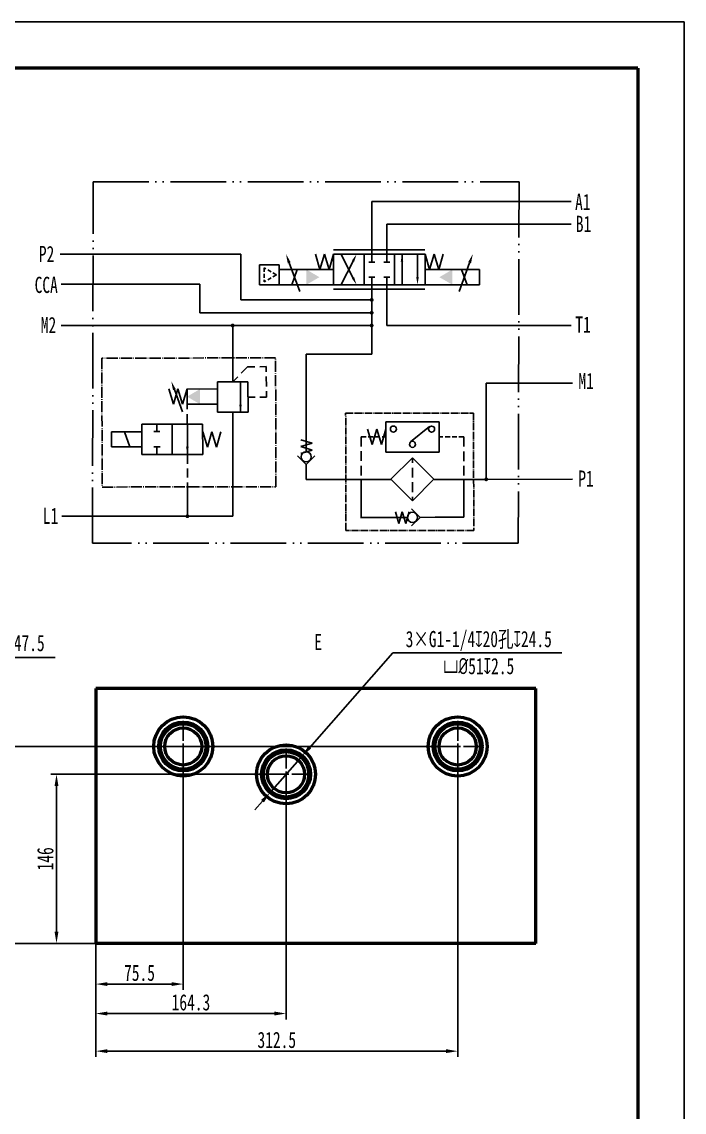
# Model space of a CAD drawing. Header units: millimetres. Extents: x 1810 to 2404, y 10 to 430.
# Drawn here: x 2260.7 to 2403.7, y 194.6 to 430 of the extents above; entities that cross this region are included whole.
import ezdxf

# ---------------------------------------------------------------- set-up
doc = ezdxf.new("R2010")
doc.units = ezdxf.units.MM
doc.header["$PDSIZE"] = -1
for name, pattern in [('ACAD_ISO04W100', [30, 24, -3, 0, -3]), ('ACAD_ISO05W100', [33, 24, -3, 0, -3, 0, -3]), ('CENTER', [10.16, 6.35, -1.27, 1.27, -1.27]), ('HIDDEN', [1.905, 1.27, -0.635])]:
    doc.linetypes.add(name, pattern=pattern)
for name, color, linetype in [('11', 1, 'Continuous'), ('12', 2, 'Continuous'), ('16', 6, 'Continuous'), ('2细线层', 4, 'Continuous'), ('中心线', 1, 'CENTER'), ('剖面线', 6, 'Continuous')]:
    doc.layers.add(name, color=color, linetype=linetype)
doc.layers.add('1轮廓实线层', color=7, linetype='Continuous', lineweight=50)
doc.styles.add('GB 3.5', font='simfang.ttf', dxfattribs={"width": 0.7, "height": 3.5})
doc.dimstyles.new('国标1：4', dxfattribs={"dimtxt": 3.5, "dimasz": 2.5, "dimexe": 1.25, "dimexo": 0, "dimtad": 1, "dimlfac": 4, "dimdsep": 46, "dimtxsty": 'GB 3.5', "dimcen": 2.5, "dimclrd": 3, "dimclre": 3, "dimclrt": 3, "dimadec": 0, "dimazin": 0, "dimtfac": 1, "dimtmove": 0, "dimatfit": 3, "dimfxl": 1, "dimlwd": 25, "dimlwe": 25, "dimarcsym": 0})
doc.dimstyles.new('国标1：4$3', dxfattribs={"dimtxt": 3.5, "dimasz": 2.5, "dimexe": 1.25, "dimexo": 0, "dimtad": 1, "dimtih": 1, "dimtoh": 1, "dimlfac": 4, "dimdsep": 46, "dimtxsty": 'GB 3.5', "dimcen": 2.5, "dimclrd": 3, "dimclre": 3, "dimclrt": 3, "dimadec": 0, "dimazin": 0, "dimtfac": 1, "dimtmove": 0, "dimatfit": 3, "dimfxl": 1, "dimlwd": 25, "dimlwe": 25, "dimarcsym": 0})

# ---------------------------------------------------------------- blocks, each defined once
blk = doc.blocks.new('SW_CENTERMARKSYMBOL_33')
at = {"layer": '中心线', "color": 0}
for p, q in [((0, 1.25), (0, 5.53125)), ((-1.25, 0), (-5.53125, 0)), ((0, 0), (-0.625, 0)), ((0, 0), (0, 0.625)), ((0, 0), (0, -0.625)), ((0, 0), (0.625, 0)), ((1.25, 0), (5.53125, 0)), ((0, -1.25), (0, -5.53125))]:
    blk.add_line(p, q, dxfattribs=at)
blk = doc.blocks.new('SW_CENTERMARKSYMBOL_34')
at = {"layer": '中心线', "color": 0}
for p, q in [((0, 1.25), (0, 5.53125)), ((-1.25, 0), (-5.53125, 0)), ((0, 0), (-0.625, 0)), ((0, 0), (0, 0.625)), ((0, 0), (0, -0.625)), ((0, 0), (0.625, 0)), ((1.25, 0), (5.53125, 0)), ((0, -1.25), (0, -5.53125))]:
    blk.add_line(p, q, dxfattribs=at)
blk = doc.blocks.new('过滤器')
at = {"layer": '11'}
for p, q in [((10.08, 0.04), (17.15, 7.11)), ((17.15, 7.11), (24.22, 0.04)), ((17.15, -7.04), (10.08, 0.04)), ((24.22, 0.04), (17.15, -7.04)), ((10.09, -0.01), (0.09, -0.01)), ((24.24, -0.01), (34.24, -0.01))]:
    blk.add_line(p, q, dxfattribs=at)
at = {"layer": '12'}
for p, q in [((17.15, 7.11), (17.15, 5.44)), ((17.15, 3.85), (17.15, 0.65)), ((17.15, -0.95), (17.15, -4.15)), ((17.15, -5.69), (17.15, -7.03))]:
    blk.add_line(p, q, dxfattribs=at)
blk = doc.blocks.new('单向阀（简易符号）带弹簧')
at = {"layer": '11'}
for p, q in [((1.92, 11.94), (-1.83, 13.07)), ((-1.81, 10.82), (1.92, 11.94)), ((1.92, 9.69), (-1.81, 10.82)), ((-0.03, 9.18), (-0.03, 14.18)), ((-2.88, 7.8), (-0.05, 4.97)), ((-1.83, 8.58), (1.92, 9.69)), ((-0.05, 4.97), (2.78, 7.8)), ((-0.05, 4.98), (-0.05, -0.02))]:
    blk.add_line(p, q, dxfattribs=at)
blk.add_circle((-0.05, 7.44), 1.67, dxfattribs=at)
blk = doc.blocks.new('5236', base_point=(344.92, 42.98))
at = {"layer": '11'}
for p, q in [((342.02, 47.87), (343.5, 42.87)), ((343.5, 42.87), (345, 47.86)), ((345, 47.86), (346.51, 42.87)), ((346.51, 42.87), (348.01, 47.87))]:
    blk.add_line(p, q, dxfattribs=at)
blk = doc.blocks.new('回油过滤器')
at = {"layer": '11'}
for p, q in [((0, -7.14), (0, 0)), ((0, -7.36), (12.47, -7.36)), ((12.47, -7.36), (12.47, -16.78)), ((-18.99, -32.95), (-18.97, -15.46)), ((-18.97, -15.46), (-8.97, -15.48)), ((-8.97, -15.48), (-8.99, -32.97)), ((-12.31, -24.92), (-17.34, -18.62)), ((12.48, -30.98), (12.47, -41.39)), ((-18.99, -32.95), (-8.99, -32.97)), ((12.47, -41.08), (0, -41.07)), ((0, -41.3), (0, -49.85))]:
    blk.add_line(p, q, dxfattribs=at)
for centre in [(-16.52, -17.96), (-11.52, -24.23), (-16.54, -30.48)]:
    blk.add_circle(centre, 1, dxfattribs=at)
at = {"layer": '12', "linetype": 'HIDDEN', "ltscale": 2.5}
for p, q in [((-13.98, -11.21), (-13.98, -9.61)), ((-13.97, -7.37), (0, -7.36)), ((-14, -34.96), (-14.01, -36.56)), ((-14, -32.99), (-14, -34.16)), ((-14.01, -37.21), (-14.01, -38.81)), ((-14.01, -39.47), (-14.01, -41.07)), ((-14.01, -41.05), (0, -41.07))]:
    blk.add_line(p, q, dxfattribs=at)
at = {"layer": '12'}
for p, q in [((-13.97, -8.96), (-13.97, -7.36)), ((-13.98, -13.47), (-13.98, -11.87)), ((-13.98, -15.44), (-13.98, -14.27))]:
    blk.add_line(p, q, dxfattribs=at)
at = {"layer": '12', "linetype": 'ACAD_ISO04W100', "ltscale": 0.1}
blk.add_lwpolyline([(-21.8, -4.13), (16.79, -4.13), (16.79, -46.19), (-21.8, -46.19)], close=True, dxfattribs=at)
at = {"layer": '11', "rotation": 90}
blk.add_blockref('过滤器', (-0.01, -41.39), dxfattribs=at)
at = {"layer": '11', "xscale": -1}
for name, p, rotation in [('单向阀（简易符号）带弹簧', (12.52, -16.8), 180), ('5236', (-11.64, -35.88), 89.93440482208143)]:
    blk.add_blockref(name, p, dxfattribs=dict(at, rotation=rotation))
blk = doc.blocks.new('E型')
at = {"layer": '11'}
for p, q in [((1.5, 7.43), (3.5, 7.43)), ((2.49, 7.43), (2.49, 9.94)), ((6.5, 7.43), (8.5, 7.43)), ((7.49, 7.43), (7.49, 9.94)), ((1.5, 2.54), (3.5, 2.54)), ((2.49, 2.54), (2.49, 0.02)), ((6.5, 2.54), (8.5, 2.54)), ((7.49, 2.54), (7.49, 0.02))]:
    blk.add_line(p, q, dxfattribs=at)
blk = doc.blocks.new('FHYA10', base_point=(659.66, 112.03))
at = {"layer": '11'}
for p, q in [((653.65, 112.02), (655.13, 107.02)), ((655.13, 107.02), (656.64, 112)), ((656.64, 112), (658.14, 107.02)), ((658.14, 107.02), (659.64, 112.02))]:
    blk.add_line(p, q, dxfattribs=at)
blk = doc.blocks.new('先导式比例换向阀')
at = {"layer": '11'}
for p, q in [((0.04, 14.29), (0.04, 19.04)), ((4.77, 14.29), (4.77, 19.04)), ((-11.92, 15.66), (16.63, 15.66)), ((-11.89, 14.26), (-11.89, 4.76)), ((-2.39, 14.26), (-11.89, 14.26)), ((-5.84, 6.93), (-9.55, 14.3)), ((-2.39, 4.76), (-2.39, 14.26)), ((-2.35, 14.26), (7.15, 14.26)), ((16.65, 14.26), (7.15, 14.26)), ((7.15, 14.26), (7.15, 4.76)), ((9.49, 4.81), (9.49, 14.3)), ((14.31, 7.17), (14.31, 14.27)), ((16.65, 4.76), (16.65, 14.26)), ((-28.89, 10.93), (-35.06, 10.93)), ((-35.06, 10.93), (-35.06, 4.76)), ((-28.89, 4.76), (-28.89, 10.93)), ((-25.78, 11.63), (-22.49, 2.6)), ((-5.81, 12.13), (-9.51, 4.78)), ((30.58, 11.63), (27.3, 2.6)), ((-28.89, 9.51), (-20.39, 9.51)), ((-28.89, 4.76), (-28.89, 9.51)), ((-24.96, 4.76), (-23.23, 9.51)), ((-20.39, 9.51), (-11.9, 9.51)), ((25.19, 9.51), (16.71, 9.51)), ((33.69, 9.51), (25.19, 9.51)), ((29.77, 4.76), (28.04, 9.51)), ((33.69, 4.76), (33.69, 9.51)), ((-35.06, 4.76), (-28.89, 4.76)), ((-20.39, 4.76), (-28.89, 4.76)), ((-11.89, 4.76), (-20.39, 4.76)), ((-11.89, 4.76), (-2.39, 4.76)), ((-2.35, 4.76), (7.15, 4.76)), ((0, 4.75), (0, 0)), ((4.77, 4.75), (4.77, 0)), ((7.15, 4.76), (16.65, 4.76)), ((16.69, 4.76), (25.19, 4.76)), ((25.19, 4.76), (33.69, 4.76)), ((-11.92, 3.32), (16.63, 3.32))]:
    blk.add_line(p, q, dxfattribs=at)
at = {"layer": '11', "linetype": 'HIDDEN'}
for p, q in [((-33.6, 10.07), (-33.6, 5.61)), ((-29.73, 7.84), (-33.6, 10.07)), ((-29.73, 7.84), (-33.6, 5.61))]:
    blk.add_line(p, q, dxfattribs=at)
at = {"layer": '12'}
for points in [[(-25.33, 11.79), (-26.23, 11.46), (-26.76, 14.33)], [(-6.17, 12.31), (-5.46, 11.95), (-4.74, 14.27)], [(9.05, 11.91), (9.85, 11.91), (9.45, 14.3)], [(30.13, 11.79), (31.03, 11.46), (31.57, 14.33)], [(-20.39, 4.77), (-16.33, 7.11), (-20.39, 9.5)], [(-5.49, 7.11), (-6.2, 6.75), (-4.77, 4.79)], [(14.71, 7.17), (13.91, 7.17), (14.31, 4.78)], [(25.19, 4.77), (21.14, 7.11), (25.19, 9.5)]]:
    blk.add_solid(points, dxfattribs=at)
at = {"layer": '11', "xscale": 0.95, "yscale": 0.95, "zscale": 0.95}
blk.add_blockref('E型', (-2.37, 4.73), dxfattribs=at)
at = {"layer": '16', "yscale": 0.95, "zscale": 0.95}
for p, xscale in [((-11.87, 14.28), 0.95), ((16.63, 14.28), -0.95)]:
    blk.add_blockref('FHYA10', p, dxfattribs=dict(at, xscale=xscale))
blk = doc.blocks.new('圆点')
at = {"layer": '12', "const_width": 0.625}
blk.add_lwpolyline([(-0.35, 0.06, 1), (0.28, 0.06, 1)], format="xyb", close=True, dxfattribs=at)
blk = doc.blocks.new('*D101')
at = {"color": 3, "linetype": 'Continuous', "lineweight": 25, "transparency": 16777216}
for p, q in [((2295.52, 273.55), (2295.52, 221.01)), ((2276.64, 231.05), (2276.64, 221.01)), ((2293.02, 222.26), (2279.14, 222.26))]:
    blk.add_line(p, q, dxfattribs=at)
at = {"color": 3, "transparency": 16777216}
for points in [[(2279.14, 222.68), (2279.14, 221.85), (2276.64, 222.26)], [(2293.02, 222.68), (2293.02, 221.85), (2295.52, 222.26)]]:
    blk.add_solid(points, dxfattribs=at)
at = {"layer": 'Defpoints', "color": 0, "transparency": 16777216}
for p in [(2295.52, 273.55), (2276.64, 231.05), (2276.64, 222.26)]:
    blk.add_point(p, dxfattribs=at)
at = {"color": 3, "transparency": 16777216, "insert": (2286.08, 224.67), "char_height": 3.5, "attachment_point": 5, "style": 'GB 3.5'}
blk.add_mtext('75.5', dxfattribs=at)
blk = doc.blocks.new('*D102')
at = {"color": 3, "linetype": 'Continuous', "lineweight": 25, "transparency": 16777216}
for p, q in [((2317.72, 267.55), (2317.72, 214.65)), ((2276.64, 231.05), (2276.64, 214.65)), ((2315.22, 215.9), (2279.14, 215.9))]:
    blk.add_line(p, q, dxfattribs=at)
at = {"color": 3, "transparency": 16777216}
for points in [[(2279.14, 216.32), (2279.14, 215.48), (2276.64, 215.9)], [(2315.22, 216.32), (2315.22, 215.48), (2317.72, 215.9)]]:
    blk.add_solid(points, dxfattribs=at)
at = {"layer": 'Defpoints', "color": 0, "transparency": 16777216}
for p in [(2317.72, 267.55), (2276.64, 231.05), (2276.64, 215.9)]:
    blk.add_point(p, dxfattribs=at)
at = {"color": 3, "transparency": 16777216, "insert": (2297.18, 218.3), "char_height": 3.5, "attachment_point": 5, "style": 'GB 3.5'}
blk.add_mtext('164.3', dxfattribs=at)
blk = doc.blocks.new('*D103')
at = {"color": 3, "linetype": 'Continuous', "lineweight": 25, "transparency": 16777216}
for p, q in [((2354.77, 273.55), (2354.77, 206.53)), ((2276.64, 231.05), (2276.64, 206.53)), ((2352.27, 207.78), (2279.14, 207.78))]:
    blk.add_line(p, q, dxfattribs=at)
at = {"color": 3, "transparency": 16777216}
for points in [[(2279.14, 208.2), (2279.14, 207.37), (2276.64, 207.78)], [(2352.27, 208.2), (2352.27, 207.37), (2354.77, 207.78)]]:
    blk.add_solid(points, dxfattribs=at)
at = {"layer": 'Defpoints', "color": 0, "transparency": 16777216}
for p in [(2354.77, 273.55), (2276.64, 231.05), (2276.64, 207.78)]:
    blk.add_point(p, dxfattribs=at)
at = {"color": 3, "transparency": 16777216, "insert": (2315.71, 210.19), "char_height": 3.5, "attachment_point": 5, "style": 'GB 3.5'}
blk.add_mtext('312.5', dxfattribs=at)
blk = doc.blocks.new('*D104')
at = {"color": 3, "linetype": 'Continuous', "lineweight": 25, "transparency": 16777216}
for p, q in [((2317.72, 267.55), (2266.91, 267.55)), ((2268.16, 265.05), (2268.16, 233.55)), ((2276.64, 231.05), (2266.91, 231.05))]:
    blk.add_line(p, q, dxfattribs=at)
at = {"color": 3, "transparency": 16777216}
for points in [[(2267.74, 265.05), (2268.58, 265.05), (2268.16, 267.55)], [(2267.74, 233.55), (2268.58, 233.55), (2268.16, 231.05)]]:
    blk.add_solid(points, dxfattribs=at)
at = {"layer": 'Defpoints', "color": 0, "transparency": 16777216}
for p in [(2317.72, 267.55), (2268.16, 231.05), (2276.64, 231.05)]:
    blk.add_point(p, dxfattribs=at)
at = {"color": 3, "transparency": 16777216, "insert": (2265.76, 249.3), "char_height": 3.5, "attachment_point": 5, "rotation": 90, "style": 'GB 3.5'}
blk.add_mtext('146', dxfattribs=at)
blk = doc.blocks.new('*D105')
at = {"color": 3, "linetype": 'Continuous', "lineweight": 25, "transparency": 16777216}
for p, q in [((2354.77, 273.55), (2257.49, 273.55)), ((2258.74, 271.05), (2258.74, 233.55)), ((2276.64, 231.05), (2257.49, 231.05))]:
    blk.add_line(p, q, dxfattribs=at)
at = {"color": 3, "transparency": 16777216}
for points in [[(2258.33, 271.05), (2259.16, 271.05), (2258.74, 273.55)], [(2258.33, 233.55), (2259.16, 233.55), (2258.74, 231.05)]]:
    blk.add_solid(points, dxfattribs=at)
at = {"layer": 'Defpoints', "color": 0, "transparency": 16777216}
for p in [(2354.77, 273.55), (2258.74, 231.05), (2276.64, 231.05)]:
    blk.add_point(p, dxfattribs=at)
at = {"color": 3, "transparency": 16777216, "insert": (2256.35, 252.3), "char_height": 3.5, "attachment_point": 5, "rotation": 90, "style": 'GB 3.5'}
blk.add_mtext('170', dxfattribs=at)
blk = doc.blocks.new('*D131')
at = {"color": 3, "linetype": 'Continuous', "lineweight": 25, "transparency": 16777216}
for p, q in [((2229.5, 292.77), (2216.62, 271.72)), ((2267.86, 292.77), (2229.5, 292.77)), ((2213.75, 267.02), (2215.32, 269.58)), ((2212.45, 264.89), (2211.15, 262.76))]:
    blk.add_line(p, q, dxfattribs=at)
at = {"color": 3, "transparency": 16777216}
for points in [[(2216.27, 271.93), (2216.98, 271.5), (2215.32, 269.58)], [(2212.09, 265.11), (2212.81, 264.67), (2213.75, 267.02)]]:
    blk.add_solid(points, dxfattribs=at)
at = {"layer": 'Defpoints', "color": 0, "transparency": 16777216}
for p in [(2215.32, 269.58), (2213.75, 267.02)]:
    blk.add_point(p, dxfattribs=at)
at = {"color": 3, "transparency": 16777216, "insert": (2248.99, 295.7), "char_height": 3.5, "attachment_point": 5, "style": 'GB 3.5'}
blk.add_mtext('6×M20X1.5{\\fGDT|b0|i0|c134|p2;x}40孔{\\fGDT|b0|i0|c134|p2;x}47.5', dxfattribs=at)
blk = doc.blocks.new('*D141')
at = {"color": 3, "linetype": 'Continuous', "lineweight": 25, "transparency": 16777216}
for p, q in [((2340.74, 293.8), (2322.82, 273.37)), ((2377.27, 293.8), (2340.74, 293.8)), ((2314.26, 263.62), (2321.17, 271.49)), ((2312.61, 261.74), (2310.96, 259.86))]:
    blk.add_line(p, q, dxfattribs=at)
at = {"color": 3, "transparency": 16777216}
for points in [[(2322.51, 273.65), (2323.13, 273.1), (2321.17, 271.49)], [(2312.3, 262.01), (2312.93, 261.46), (2314.26, 263.62)]]:
    blk.add_solid(points, dxfattribs=at)
at = {"layer": 'Defpoints', "color": 0, "transparency": 16777216}
for p in [(2321.17, 271.49), (2314.26, 263.62)]:
    blk.add_point(p, dxfattribs=at)
at = {"color": 3, "transparency": 16777216, "insert": (2359.31, 293.8), "char_height": 3.5, "attachment_point": 5, "style": 'GB 3.5'}
blk.add_mtext('3×G1-1/4{\\fGDT|b0|i0|c134|p2;x}20孔{\\fGDT|b0|i0|c134|p2;x}24.5\\P{\\Fgdt|c134;v\\fISOCPEUR|b0|i0|c0|p34;%%C\\fSimSun|b0|i0|c134|p2;51\\fGDT|b0|i0|c134|p2;x\\fSimSun|b0|i0|c0|p2;2.5}', dxfattribs=at)

msp = doc.modelspace()

# ---------------------------------------------------------------- linework, layer by layer
for centre, radius in [((2295.5164, 273.5546), 5.2388), ((2354.7676, 273.5546), 5.2387), ((2317.7164, 267.5546), 5.2388)]:
    msp.add_arc(centre, radius, 255, 195)
at = {"layer": '11'}
for p, q in [((2336.2286, 383.1125), (2336.2286, 391.1974)), ((2336.2286, 391.1974), (2379.2274, 391.1974)), ((2339.4998, 383.1125), (2339.4998, 386.2888)), ((2339.4998, 386.2888), (2379.2274, 386.2888)), ((2307.9713, 379.825), (2268.9364, 379.825)), ((2307.9713, 369.9518), (2307.9713, 379.825)), ((2299.1028, 373.3956), (2269.1925, 373.3956)), ((2299.1028, 367.1933), (2299.1028, 373.3956)), ((2336.2026, 369.9518), (2307.9713, 369.9518)), ((2336.2026, 369.9518), (2336.2026, 364.4347)), ((2339.4998, 369.9518), (2339.4998, 364.4347)), ((2336.2026, 367.1933), (2299.1028, 367.1933)), ((2306.2053, 364.4347), (2269.1697, 364.4347)), ((2336.2026, 364.4347), (2306.2053, 364.4347)), ((2306.2053, 364.4347), (2306.2053, 360.8306)), ((2336.2026, 358.2457), (2336.2026, 364.4347)), ((2339.4998, 364.4347), (2379.2274, 364.4679)), ((2306.2053, 360.8306), (2306.2142, 352.272)), ((2293.3951, 347.4713), (2292.4051, 350.7518)), ((2294.3782, 350.7435), (2293.3951, 347.4713)), ((2295.3682, 347.4733), (2294.3782, 350.7435)), ((2296.3383, 350.7559), (2295.3682, 347.4733)), ((2309.4994, 352.2754), (2302.933, 352.2685)), ((2302.933, 352.2685), (2302.9398, 345.7021)), ((2307.8488, 352.3011), (2307.8557, 345.7243)), ((2309.5062, 345.709), (2309.4994, 352.2754)), ((2293.6101, 350.6071), (2295.3677, 345.8118)), ((2296.3403, 350.7264), (2302.8937, 350.7332)), ((2296.3437, 347.4432), (2296.3403, 350.7264)), ((2302.9101, 347.45), (2296.3437, 347.4432)), ((2302.9398, 345.7021), (2309.5062, 345.709)), ((2306.2211, 345.7056), (2306.2419, 325.7493)), ((2280.0199, 341.499), (2286.5863, 341.5059)), ((2280.0233, 338.2158), (2280.0199, 341.499)), ((2284.0043, 338.22), (2282.8059, 341.5019)), ((2299.7083, 343.1649), (2286.5755, 343.1512)), ((2286.5755, 343.1512), (2286.5823, 336.5848)), ((2290.5002, 341.5203), (2289.1869, 341.519)), ((2289.8389, 343.1509), (2289.8406, 341.5196)), ((2293.1468, 336.6158), (2293.1399, 343.1821)), ((2296.4198, 336.5951), (2296.4129, 343.1719)), ((2299.7151, 336.5985), (2299.7083, 343.1649)), ((2300.726, 338.2046), (2299.736, 341.4851)), ((2301.7091, 341.4768), (2300.726, 338.2046)), ((2302.6991, 338.2067), (2301.7091, 341.4768)), ((2303.6692, 341.4892), (2302.6991, 338.2067)), ((2286.5897, 338.2227), (2280.0233, 338.2158)), ((2289.1903, 338.2358), (2290.5036, 338.2371)), ((2289.844, 338.2364), (2289.8458, 336.5845)), ((2286.5823, 336.5848), (2293.1487, 336.5917)), ((2293.1487, 336.5917), (2299.7151, 336.5985)), ((2322.074, 331.1947), (2328.1924, 331.1947)), ((2360.9264, 331.2257), (2379.5505, 331.2433)), ((2296.4249, 328.3976), (2296.4302, 323.2794)), ((2306.2419, 325.7493), (2306.2445, 323.2794)), ((2296.4302, 323.2794), (2269.3021, 323.2794)), ((2306.2445, 323.2794), (2296.4302, 323.2692))]:
    msp.add_line(p, q, dxfattribs=at)
at = {"layer": '11', "linetype": 'ACAD_ISO04W100'}
for p, q in [((2322.0515, 340.506), (2322.0515, 358.2457)), ((2322.0515, 358.2457), (2336.2026, 358.2457)), ((2360.9264, 331.2257), (2360.9068, 351.9671)), ((2360.9068, 351.9671), (2379.5308, 351.9671))]:
    msp.add_line(p, q, dxfattribs=at)
at = {"layer": '11', "linetype": 'ACAD_ISO05W100', "ltscale": 0.5}
msp.add_lwpolyline([(2276.0835, 395.4325), (2368.0127, 395.4325), (2367.8322, 317.4409), (2275.903, 317.4409)], close=True, dxfattribs=at)
at = {"layer": '12'}
for p, q in [((2308.0573, 354.1297), (2309.4888, 355.5641)), ((2309.496, 355.5466), (2311.008, 355.5481)), ((2312.0586, 355.5492), (2313.4531, 355.5507)), ((2313.453, 355.5735), (2313.4542, 354.4443)), ((2306.2035, 352.272), (2307.3152, 353.386)), ((2313.4553, 353.3937), (2313.4575, 351.2924)), ((2309.5028, 348.9939), (2311.0148, 348.9954)), ((2312.0654, 348.9965), (2313.4599, 348.998)), ((2313.4586, 350.2418), (2313.4599, 348.9897)), ((2296.3916, 347.4869), (2296.3927, 346.3576)), ((2296.3938, 345.307), (2296.396, 343.2057)), ((2296.4161, 336.7575), (2296.4184, 334.5964)), ((2296.4195, 333.5458), (2296.4215, 331.6106)), ((2296.4226, 330.5587), (2296.4249, 328.3976))]:
    msp.add_line(p, q, dxfattribs=at)
at = {"layer": '12', "linetype": 'ACAD_ISO04W100', "ltscale": 0.1}
msp.add_lwpolyline([(2315.4651, 357.4381), (2277.9685, 357.399), (2277.9976, 329.5673), (2315.4941, 329.6064)], close=True, dxfattribs=at)
at = {"layer": '12'}
for points in [[(2293.8931, 350.7156), (2293.3012, 350.4986), (2292.9464, 352.3827)], [(2299.1539, 347.4565), (2296.3483, 349.0736), (2299.1505, 350.7277)], [(2308.1557, 347.3793), (2307.6041, 347.3788), (2307.8817, 345.7243)], [(2296.1293, 338.2458), (2296.6809, 338.2463), (2296.4068, 336.5913)]]:
    msp.add_solid(points, dxfattribs=at)
at = {"layer": '1轮廓实线层'}
for p, q in [((2393.6617, 420), (1834.6617, 420)), ((2393.6617, 420), (2393.6617, 20)), ((2371.6426, 286.0546), (2276.6426, 286.0546)), ((2276.6426, 286.0546), (2276.6426, 231.0546)), ((2371.6426, 231.0546), (2371.6426, 286.0546)), ((2371.6426, 231.0546), (2276.6426, 231.0546))]:
    msp.add_line(p, q, dxfattribs=at)
for centre, radius in [((2295.5164, 273.5546), 6.375), ((2295.5164, 273.5546), 5.2812), ((2295.5164, 273.5546), 4.9062), ((2354.7676, 273.5546), 6.375), ((2354.7676, 273.5546), 5.2812), ((2354.7676, 273.5546), 4.9062), ((2295.5164, 273.5546), 4), ((2354.7676, 273.5546), 4), ((2317.7164, 267.5546), 6.375), ((2317.7164, 267.5546), 5.2812), ((2317.7164, 267.5546), 4.9062), ((2317.7164, 267.5546), 4)]:
    msp.add_circle(centre, radius, dxfattribs=at)
at = {"layer": '2细线层'}
for q in [(1809.6617, 430), (2403.6617, 10)]:
    msp.add_line((2403.6617, 430), q, dxfattribs=at)

# ---------------------------------------------------------------- block references
at = {"layer": '11'}
for name, p, xscale, yscale, zscale in [('先导式比例换向阀', (2336.2026, 369.9518), 0.6912000000000001, 0.6912000000000001, 0.6912000000000001), ('圆点', (2336.226, 369.9136), 0.65664, 0.65664, 0.65664), ('圆点', (2336.226, 367.1551), 0.65664, 0.65664, 0.65664), ('圆点', (2306.2287, 364.3965), 0.65664, 0.65664, 0.65664), ('圆点', (2336.226, 364.3965), 0.65664, 0.65664, 0.65664), ('单向阀（简易符号）带弹簧', (2322.074, 331.1947), 0.6566400000000001, 0.6566400000000001, 0.6566400000000001), ('圆点', (2360.9498, 331.1875), 0.65664, 0.65664, 0.65664), ('圆点', (2296.4536, 323.231), 0.65664, 0.65664, 0.65664)]:
    msp.add_blockref(name, p, dxfattribs=dict(at, xscale=xscale, yscale=yscale, zscale=zscale))
at = {"layer": '11', "xscale": 0.6566399999999998, "yscale": 0.6566399999999998, "zscale": 0.6566399999999998, "rotation": 270.0542866030704}
msp.add_blockref('回油过滤器', (2360.9264, 331.2257), dxfattribs=at)
at = {"layer": '中心线'}
for name, p in [('SW_CENTERMARKSYMBOL_34', (2295.5164, 273.5546)), ('SW_CENTERMARKSYMBOL_33', (2354.7676, 273.5546)), ('SW_CENTERMARKSYMBOL_34', (2317.7164, 267.5546))]:
    msp.add_blockref(name, p, dxfattribs=at)

# ---------------------------------------------------------------- texts
at = {"layer": '11', "char_height": 3.5, "width": 11.271123, "attachment_point": 1, "style": 'GB 3.5'}
for s, insert in [('A1', (2380.1077, 392.8637)), ('B1', (2380.2681, 388.1186)), ('P2', (2264.3493, 381.6253)), ('CCA', (2263.4376, 374.9602)), ('M2', (2264.7662, 366.2908)), ('T1', (2380.1633, 366.3849)), ('M1', (2380.8333, 354.217)), ('P1', (2380.798, 333.1353)), ('L1', (2265.2049, 325.1112))]:
    msp.add_mtext(s, dxfattribs=dict(at, insert=insert))
at = {"layer": '剖面线', "insert": (2323.8333, 297.8598), "char_height": 3.5, "attachment_point": 1, "style": 'GB 3.5'}
msp.add_mtext('E', dxfattribs=at)

# ---------------------------------------------------------------- dimensions: what is measured, and where the dimension line sits
for p1, p2, text, picture, middle in [((2314.2619, 263.6162), (2321.1709, 271.4929), '3×G1-1/4{\\fGDT|b0|i0|c134|p2;x}20孔{\\fGDT|b0|i0|c134|p2;x}24.5\\X{\\Fgdt|c134;v\\fISOCPEUR|b0|i0|c0|p34;%%C\\fSimSun|b0|i0|c134|p2;51\\fGDT|b0|i0|c134|p2;x\\fSimSun|b0|i0|c0|p2;2.5}', '*D141', (2359.315, 293.7999)), ((2213.7544, 267.0248), (2215.3193, 269.5843), '6×M20X1.5{\\fGDT|b0|i0|c134|p2;x}40孔{\\fGDT|b0|i0|c134|p2;x}47.5', '*D131', (2248.9921, 292.7749))]:
    dim = msp.add_diameter_dim_2p(p1=p1, p2=p2, text=text, dimstyle='国标1：4$3')
    dim.commit()
    dim.dimension.update_dxf_attribs({"geometry": picture, "text_midpoint": middle, "dimtype": 163})
for base, p1, picture, middle in [((2258.7422, 231.0546), (2354.7676, 273.5546), '*D105', (2256.3472, 252.3046)), ((2268.1599, 231.0546), (2317.7164, 267.5546), '*D104', (2265.7649, 249.3046))]:
    dim = msp.add_linear_dim(base=base, p1=p1, p2=(2276.6426, 231.0546), angle=90, dimstyle='国标1：4')
    dim.commit()
    dim.dimension.update_dxf_attribs({"geometry": picture, "text_midpoint": middle})
for base, p1, p2, picture, middle in [((2276.6426445341, 222.2628911974), (2295.5163945341, 273.5545516918), (2276.6426445341, 231.0545516918), '*D101', (2286.0795195341, 224.6678911974)), ((2276.6426, 207.7839), (2354.7676, 273.5546), (2276.6426, 231.0546), '*D103', (2315.7051, 210.1889)), ((2276.6426, 215.8987), (2317.7164, 267.5546), (2276.6426, 231.0546), '*D102', (2297.1795, 218.3037))]:
    dim = msp.add_linear_dim(base=base, p1=p1, p2=p2, dimstyle='国标1：4')
    dim.commit()
    dim.dimension.update_dxf_attribs({"geometry": picture, "text_midpoint": middle})

doc.saveas('drawing.dxf')
